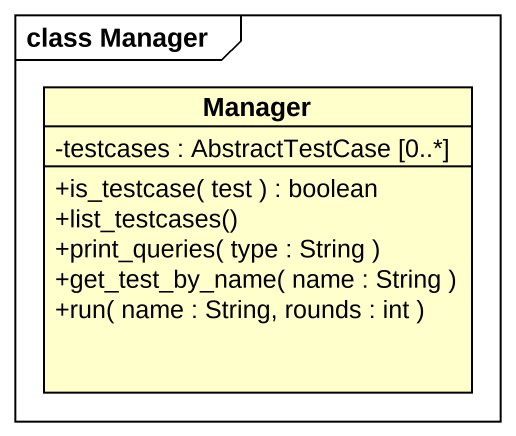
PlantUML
@startuml
mainframe class Manager
hide circle
hide empty members
skinparam classAttributeIconSize 0
class Manager {
  -testcases : AbstractTestCase [0..*]
  +is_testcase( test ) : boolean
  +list_testcases()
  +print_queries( type : String )
  +get_test_by_name( name : String )
  +run( name : String, rounds : int )
}
@enduml
